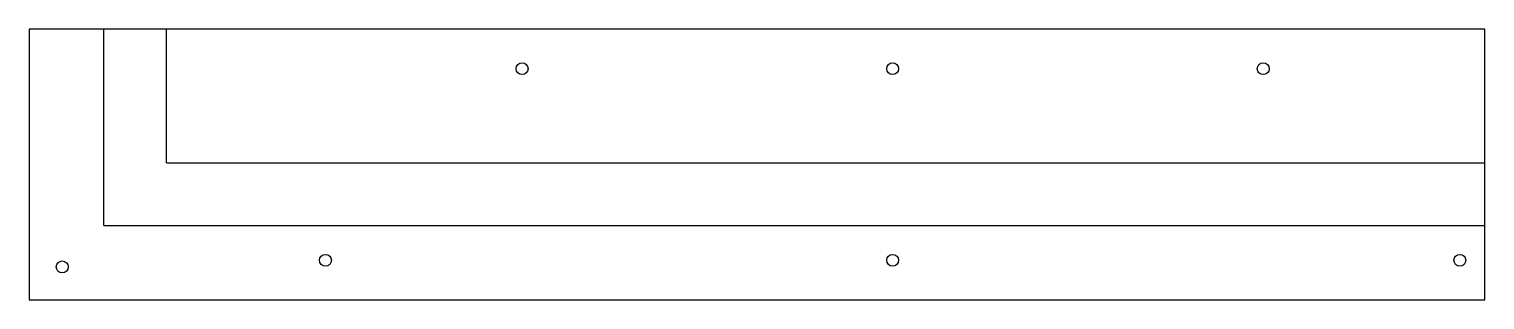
# Model space of a CAD drawing. Header units: millimetres. Extents: x 0 to 2200, y 0 to 410.
import ezdxf

# ---------------------------------------------------------------- set-up
doc = ezdxf.new("R2010")
doc.units = ezdxf.units.MM
doc.layers.add('CORTE', color=7, linetype='Continuous')
doc.layers.add('GRAVACAO', color=3, linetype='Continuous')

msp = doc.modelspace()

# ---------------------------------------------------------------- linework, layer by layer
at = {"layer": 'CORTE'}
msp.add_lwpolyline([(0, 0), (2200, 0), (2200, 410), (0, 410)], close=True, dxfattribs=at)
for centre in [(745, 350), (1305, 350), (1865, 350), (447.86, 60), (1305, 60), (2162.14, 60), (50, 50)]:
    msp.add_circle(centre, 9, dxfattribs=at)
at = {"layer": 'GRAVACAO'}
for p, q in [((112.8, 112.8), (112.8, 410)), ((207.67, 207.67), (207.67, 410)), ((207.67, 207.67), (2200, 207.67)), ((112.8, 112.8), (2200, 112.8))]:
    msp.add_line(p, q, dxfattribs=at)

doc.saveas('drawing.dxf')
